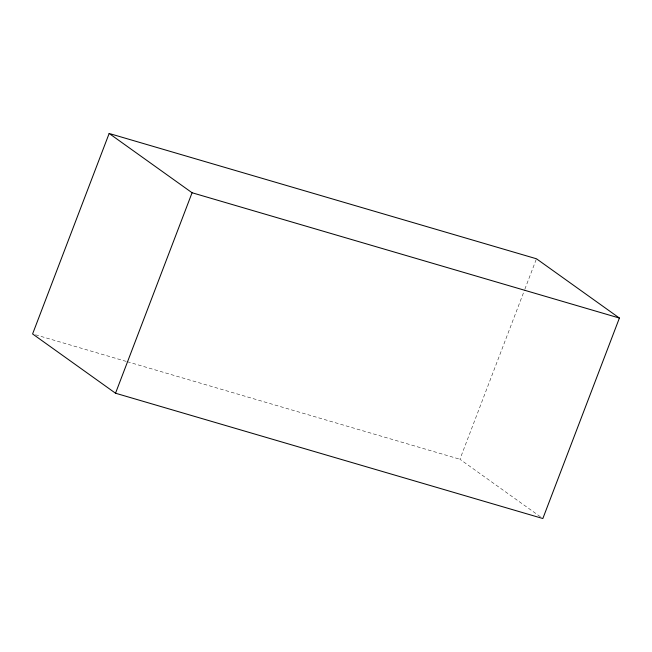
<?xml version="1.0" encoding="UTF-8"?>
<svg xmlns="http://www.w3.org/2000/svg" width="652" height="652" viewBox="0 0 652 652"><rect width="100%" height="100%" fill="white"/><g stroke="black" fill="none" stroke-linecap="round" stroke-linejoin="round"><path stroke-width="0.49" stroke-dasharray="3.26 2.44" d="M540.386 516.767L459.921 459.252L524.501 290.132M524.86 289.186L536.474 258.779M35.526 334.802L126.26 361.412M127.238 361.697L459.921 459.252"/><path stroke-width="0.98" d="M109.153 133.473L32.6 333.946L115.526 393.221L542.847 518.527L619.4 318.054L536.474 258.779L109.153 133.473L192.079 192.747L619.4 318.054M115.526 393.221L192.079 192.747"/></g></svg>
